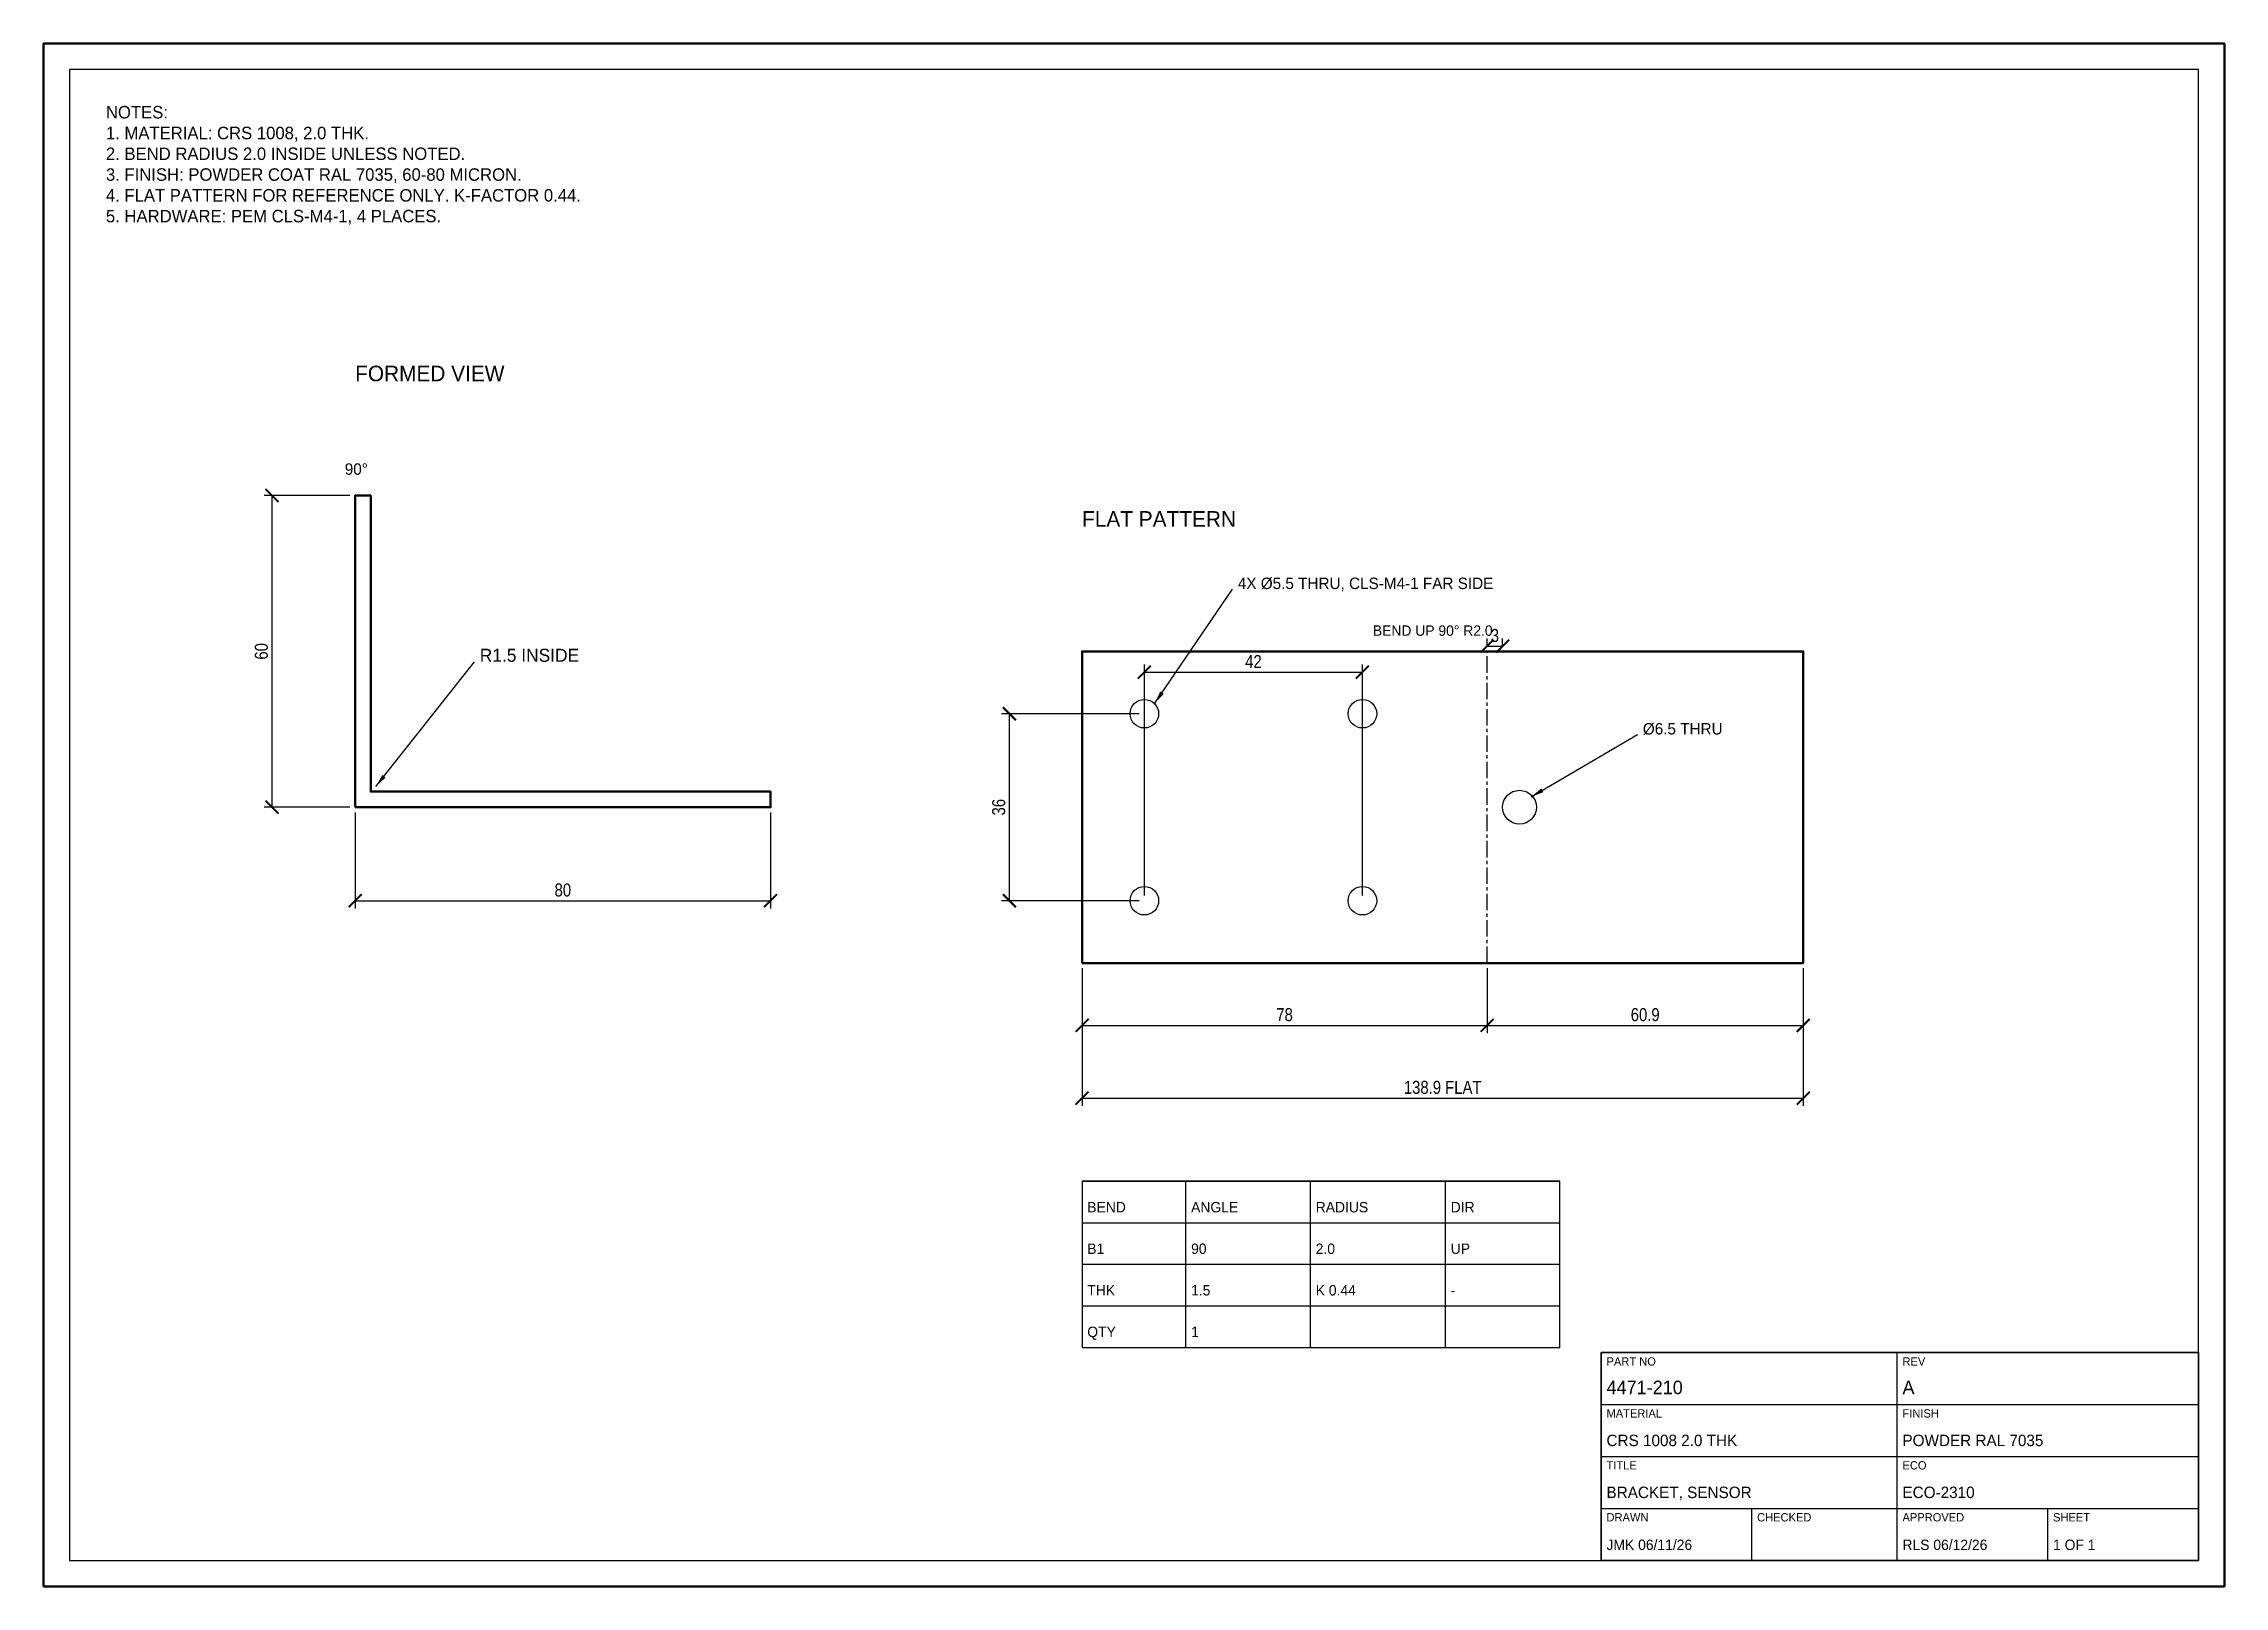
# Model space of a CAD drawing. Header units: millimetres. Extents: x 0 to 420, y 0 to 297.
import ezdxf

# ---------------------------------------------------------------- set-up
doc = ezdxf.new("R2010")
doc.units = ezdxf.units.MM
doc.linetypes.add('CENTER', pattern=[5.08, 3.175, -0.635, 0.635, -0.635])
for name, color, linetype in [('DIMS', 7, 'Continuous'), ('GEOM', 7, 'Continuous'), ('NOTES', 7, 'Continuous'), ('TEXT', 7, 'Continuous'), ('TITLE', 7, 'Continuous')]:
    doc.layers.add(name, color=color, linetype=linetype)
doc.styles.add('OpenSansCondensed-Light', font='OpenSansCondensed-Light.ttf')
doc.dimstyles.new('EZDXF', dxfattribs={"dimtxt": 2.5, "dimasz": 2.5, "dimexe": 1.5, "dimexo": 1, "dimgap": 0.8, "dimtad": 1, "dimdec": 1, "dimzin": 12, "dimdsep": 46, "dimtxsty": 'OpenSansCondensed-Light', "dimblk": 'ARCHTICK', "dimcen": 2.5, "dimazin": 3, "dimtfac": 0.5, "dimtmove": 2, "dimatfit": 3})

# ---------------------------------------------------------------- blocks, each defined once
blk = doc.blocks.new('_ARCHTICK')
at = {"color": 0, "linetype": 'BYBLOCK', "const_width": 0.15}
blk.add_lwpolyline([(-0.5, -0.5), (0.5, 0.5)], dxfattribs=at)
blk = doc.blocks.new('TITLE_BLOCK')
at = {"layer": 'TITLE'}
for p, q in [((57, 10), (57, 40)), ((0, 30), (115, 30)), ((0, 20), (115, 20)), ((0, 10), (115, 10)), ((29, 0), (29, 10)), ((57, 0), (57, 10)), ((86, 0), (86, 10))]:
    blk.add_line(p, q, dxfattribs=at)
at = {"layer": 'TITLE', "lineweight": 35}
blk.add_lwpolyline([(0, 0), (115, 0), (115, 40), (0, 40)], close=True, dxfattribs=at)
at = {"layer": 'TITLE', "color": 8}
for s, p in [('PART NO', (1, 37.5)), ('REV', (58, 37.5)), ('MATERIAL', (1, 27.5)), ('FINISH', (58, 27.5)), ('TITLE', (1, 17.5)), ('ECO', (58, 17.5)), ('DRAWN', (1, 7.5)), ('CHECKED', (30, 7.5)), ('APPROVED', (58, 7.5)), ('SHEET', (87, 7.5))]:
    blk.add_text(s, height=1.6, dxfattribs=at).set_placement(p)
at = {"layer": 'TITLE'}
for tag, p, height in [('PART_NO', (1, 32), 2.6), ('REV', (58, 32), 2.6), ('MATERIAL', (1, 22), 2.2), ('FINISH', (58, 22), 2.2), ('TITLE', (1, 12), 2.2), ('ECO', (58, 12), 2.2), ('DRAWN', (1, 2), 2), ('CHECKED', (30, 2), 2), ('APPROVED', (58, 2), 2), ('SHEET', (87, 2), 2)]:
    blk.add_attdef(tag, p, '', height=height, dxfattribs=at)

msp = doc.modelspace()

# ---------------------------------------------------------------- linework, layer by layer
at = {"layer": 'GEOM', "color": 8, "linetype": 'CENTER'}
msp.add_line((278, 120), (278, 180), dxfattribs=at)
at = {"layer": 'GEOM', "lineweight": 50}
for points in [[(0, 0), (420, 0), (420, 297), (0, 297)], [(60, 150), (60, 210), (63, 210), (63, 153), (140, 153), (140, 150)], [(200, 120), (338.9, 120), (338.9, 180), (200, 180)]]:
    msp.add_lwpolyline(points, close=True, dxfattribs=at)
at = {"layer": 'GEOM'}
msp.add_lwpolyline([(5, 5), (415, 5), (415, 292), (5, 292)], close=True, dxfattribs=at)
for centre, radius in [((212, 168), 2.75), ((254, 168), 2.75), ((284.25, 150), 3.25), ((212, 132), 2.75), ((254, 132), 2.75)]:
    msp.add_circle(centre, radius, dxfattribs=at)
at = {"layer": 'TITLE'}
for p, q in [((200, 78), (292, 78)), ((220, 46), (220, 78)), ((244, 46), (244, 78)), ((270, 46), (270, 78)), ((200, 70), (292, 70)), ((200, 62), (292, 62)), ((200, 54), (292, 54))]:
    msp.add_line(p, q, dxfattribs=at)
msp.add_lwpolyline([(200, 46), (292, 46), (292, 78), (200, 78)], close=True, dxfattribs=at)

# ---------------------------------------------------------------- block references
msp.add_blockref('TITLE_BLOCK', (300, 5), dxfattribs=at).add_auto_attribs({'PART_NO': '4471-210', 'REV': 'A', 'MATERIAL': 'CRS 1008 2.0 THK', 'FINISH': 'POWDER RAL 7035', 'TITLE': 'BRACKET, SENSOR', 'ECO': 'ECO-2310', 'DRAWN': 'JMK 06/11/26', 'APPROVED': 'RLS 06/12/26', 'SHEET': '1 OF 1'})

# ---------------------------------------------------------------- texts
at = {"layer": 'NOTES', "insert": (12, 285), "char_height": 2.4, "width": 200, "attachment_point": 1}
msp.add_mtext('NOTES:\\P1. MATERIAL: CRS 1008, 2.0 THK.\\P2. BEND RADIUS 2.0 INSIDE UNLESS NOTED.\\P3. FINISH: POWDER COAT RAL 7035, 60-80 MICRON.\\P4. FLAT PATTERN FOR REFERENCE ONLY. K-FACTOR 0.44.\\P5. HARDWARE: PEM CLS-M4-1, 4 PLACES.', dxfattribs=at)
at = {"layer": 'TEXT'}
for s, height, p in [('FORMED VIEW', 3, (60, 232)), ('90%%d', 2.2, (58, 214)), ('FLAT PATTERN', 3, (200, 204)), ('4X %%c5.5 THRU, CLS-M4-1 FAR SIDE', 2.2, (230, 192)), ('BEND UP 90%%d R2.0', 2, (256, 183)), ('R1.5 INSIDE', 2.5, (84, 178)), ('%%c6.5 THRU', 2.2, (308, 164))]:
    msp.add_text(s, height=height, dxfattribs=at).set_placement(p)
at = {"layer": 'TITLE'}
for s, p in [('BEND', (201, 72)), ('ANGLE', (221, 72)), ('RADIUS', (245, 72)), ('DIR', (271, 72)), ('B1', (201, 64)), ('90', (221, 64)), ('2.0', (245, 64)), ('UP', (271, 64)), ('THK', (201, 56)), ('1.5', (221, 56)), ('K 0.44', (245, 56)), ('-', (271, 56)), ('QTY', (201, 48)), ('1', (221, 48))]:
    msp.add_text(s, height=2, dxfattribs=at).set_placement(p)

# ---------------------------------------------------------------- dimensions: what is measured, and where the dimension line sits
at = {"layer": 'DIMS'}
for base, p1, p2 in [((44, 150), (60, 150), (60, 210)), ((186, 132), (212, 132), (212, 168))]:
    msp.add_linear_dim(base=base, p1=p1, p2=p2, angle=90, dimstyle='EZDXF', dxfattribs=at).render()
for base, p1, p2 in [((278, 181), (278, 180), (281, 180)), ((212, 176), (212, 132), (254, 132)), ((60, 132), (60, 150), (140, 150)), ((200, 108), (200, 120), (278, 120)), ((278, 108), (278, 120), (338.9, 120))]:
    msp.add_linear_dim(base=base, p1=p1, p2=p2, dimstyle='EZDXF', dxfattribs=at).render()
msp.add_linear_dim(base=(200, 94), p1=(200, 120), p2=(338.9, 120), text='<> FLAT', dimstyle='EZDXF', dxfattribs=at).render()

# ---------------------------------------------------------------- leaders
for points in [[(214, 170), (229, 192)], [(64, 154), (83, 178)], [(286.5, 152), (307, 164)]]:
    msp.add_leader(points, dimstyle='EZDXF', dxfattribs=at)

doc.saveas('drawing.dxf')
